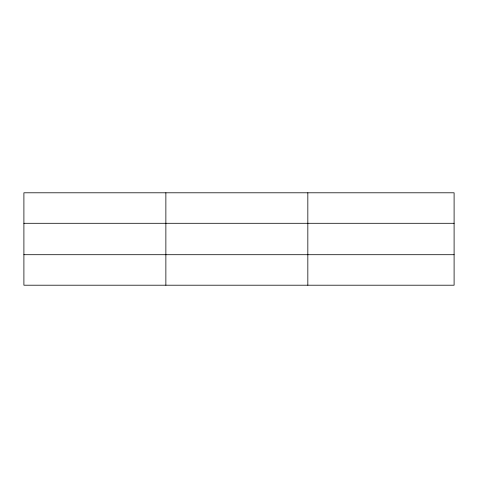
<?xml version="1.0" encoding="UTF-8"?>
<svg xmlns="http://www.w3.org/2000/svg" width="478" height="478" viewBox="0 0 478 478"><rect width="100%" height="100%" fill="white"/><g stroke="black" fill="none" stroke-linecap="round" stroke-linejoin="round"><path stroke-width="0.72" d="M165.866 192.795L165.866 285.205M307.832 192.795L307.832 285.205M454.1 254.708L454.1 285.205L23.9 285.205L23.9 192.795L454.1 192.795L454.1 254.708L23.9 254.708M23.9 223.292L454.1 223.292"/></g></svg>
